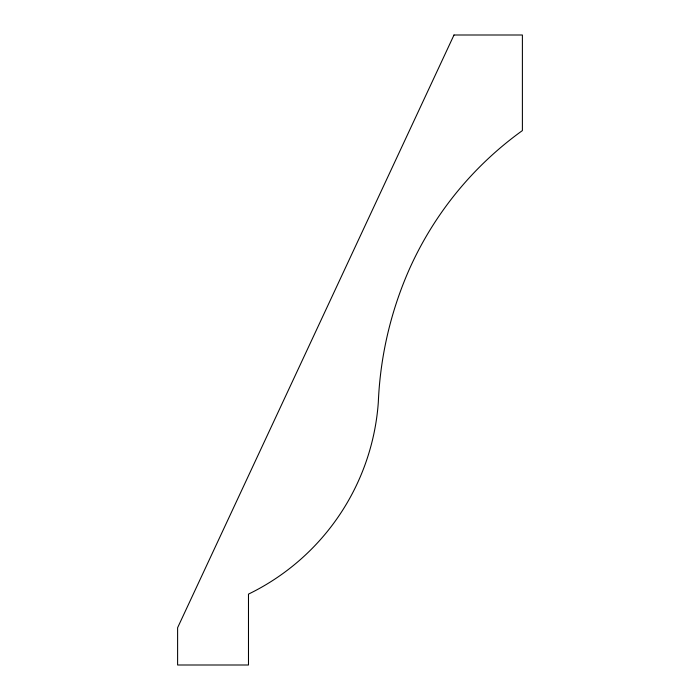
<?xml version="1.0" encoding="UTF-8"?>
<svg xmlns="http://www.w3.org/2000/svg" width="700" height="700" viewBox="0 0 700 700"><rect width="100%" height="100%" fill="white"/><g stroke="black" fill="none" stroke-linecap="round" stroke-linejoin="round"><path stroke-width="1.05" d="M454.002 35L177.607 627.725L177.607 665L248.483 665L248.483 594.116A231.621 231.621 0 0 0 378.315 402.308A366.844 366.844 0 0 1 409.447 268.993A342.93 342.93 0 0 1 522.392 130.585L522.392 35L454.002 35"/></g></svg>
